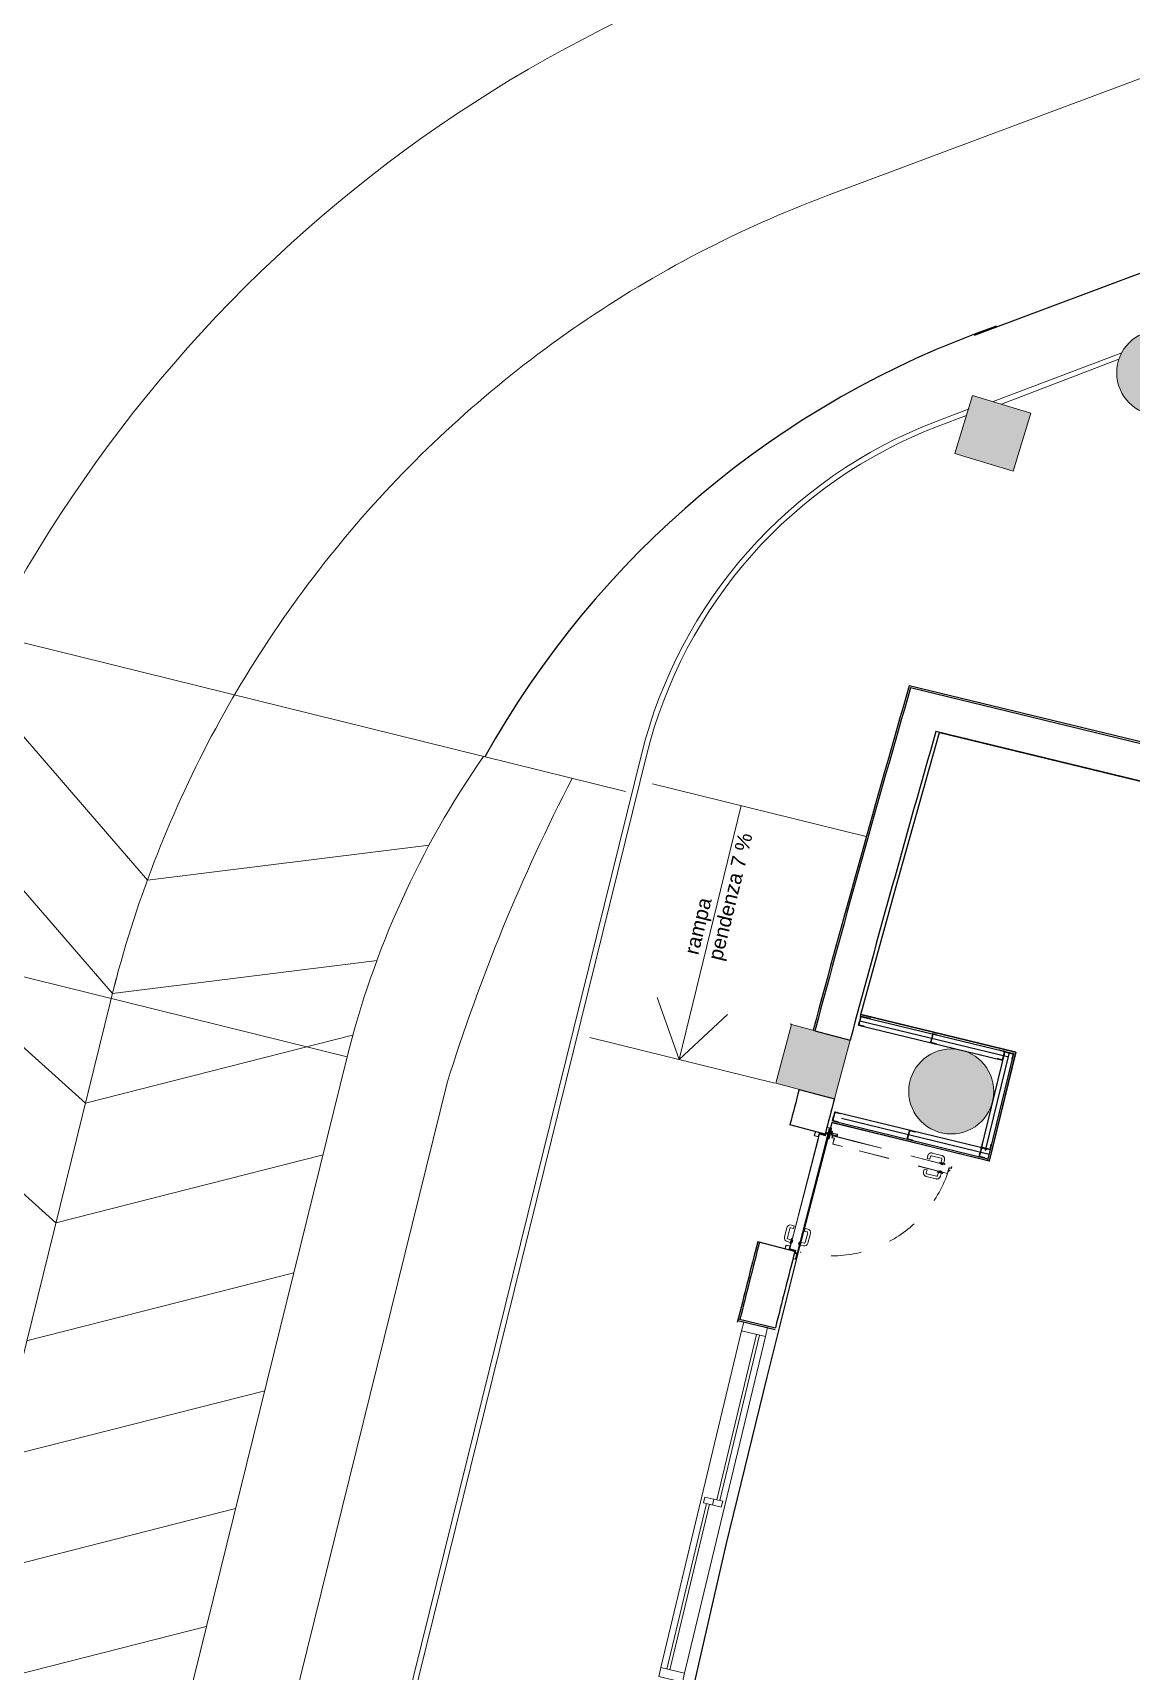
# Model space of a CAD drawing. Header units: centimetres. Extents: x 139057 to 200038, y 34824 to 80516.
# Drawn here: x 171328 to 172232, y 66649 to 67997 of the extents above; entities that cross this region are included whole.
import ezdxf

# ---------------------------------------------------------------- set-up
doc = ezdxf.new("R2010")
doc.units = ezdxf.units.CM
doc.header["$LTSCALE"] = 100
for name, pattern in [('CENTER', [7, 4, -1, 1, -1]), ('HIDDEN', [0.5, 0.25, -0.25]), ('TRATTEGGIATA', [0.75, 0.5, -0.25]), ('TRATTO-PUNTO', [1, 0.5, -0.25, 0, -0.25])]:
    doc.linetypes.add(name, pattern=pattern)
doc.layers.get('0').update_dxf_attribs({"lineweight": 0})
for name, color, linetype, lineweight in [('410_STRUTTURE_001-AM_0', 7, 'Continuous', 0), ('440_SIMBOLI_001-AM_0', 31, 'Continuous', 0), ('441_SERRAMENTI_001-AM_0', 1, 'Continuous', 0)]:
    doc.layers.add(name, color=color, linetype=linetype, lineweight=lineweight)
doc.layers.add('A-FIN-CTG-LASTRA IDRO', color=7, linetype='Continuous', true_color=0x48a43f)
for name, color, linetype in [('A-FIN-INT', 8, 'Continuous'), ('A-MCLS5-30', 2, 'Continuous'), ('A-MCTG3-9', 1, 'Continuous'), ('A-MONTANTI CARTONGESSO', 251, 'Continuous'), ('A-PAV-PIASTR', 13, 'Continuous'), ('A-SEGNALETICA', 250, 'Continuous'), ('A-TESTI-SCALE', 7, 'Continuous'), ('A-TRACCIAMENTO CARTONGESSI', 10, 'HIDDEN')]:
    doc.layers.add(name, color=color, linetype=linetype)
doc.styles.add('Mp_100_disegno', font='arial.ttf', dxfattribs={"height": 200})

# ---------------------------------------------------------------- blocks, each defined once
blk = doc.blocks.new('montante da 75')
h = blk.add_hatch()
h.set_pattern_fill('ANSI31', color=256, scale=0.1, style=0)
edge = h.paths.add_edge_path()
edge.add_line((34, -11), (34, -20))
edge.add_arc((33, -20), 0.6, -90, 0, ccw=False)
edge.add_line((33, -21), (23, -21))
edge.add_arc((23, -20), 1.02, 231.8145, 266.6925, ccw=False)
edge.add_arc((22, -22), 1.2, 51.8145, 64.378)
edge.add_arc((16, -34), 14.8, 64.378, 65.8371)
edge.add_arc((21, -22), 1.76, 71.6537, 86.6661)
edge.add_line((21, -20), (-3, -20))
edge.add_line((-3, -20), (-27, -20))
edge.add_arc((-27, -22), 1.76, 93.3339, 108.3463)
edge.add_arc((-21, -34), 14.8, 114.1629, 115.622)
edge.add_arc((-27, -22), 1.2, 115.622, 128.1855)
edge.add_arc((-28, -20), 1.02, 273.3075, 308.1855, ccw=False)
edge.add_line((-28, -21), (-39, -21))
edge.add_arc((-39, -20), 0.6, 180, 270, ccw=False)
edge.add_line((-39, -20), (-39, -11))
edge.add_arc((-40, -11), 0.6, 0, 37.2579)
edge.add_arc((-39, -10), 0.625, 142.7421, 217.2579, ccw=False)
edge.add_arc((-40, -9), 0.6, 322.7421, 360)
edge.add_line((-39, -9), (-39, 1))
edge.add_arc((-40, 1), 0.6, 0, 37.2579)
edge.add_arc((-39, 2), 0.625, 142.7421, 217.2579, ccw=False)
edge.add_arc((-40, 3), 0.6, 322.7421, 360)
edge.add_line((-39, 3), (-39, 13))
edge.add_arc((-40, 13), 0.6, 0, 37.2579)
edge.add_arc((-39, 14), 0.625, 142.7421, 217.2579, ccw=False)
edge.add_arc((-40, 14), 0.6, 322.7421, 360)
edge.add_line((-39, 14), (-39, 24))
edge.add_arc((-39, 24), 0.6, 90, 180, ccw=False)
edge.add_line((-39, 25), (-37, 25))
edge.add_line((-37, 25), (-37, 25))
edge.add_line((-37, 25), (-39, 25))
edge.add_arc((-39, 24), 1.2, 90, 180)
edge.add_line((-40, 24), (-40, 14))
edge.add_arc((-40, 14), 0.6, 322.7421, 360, ccw=False)
edge.add_arc((-39, 14), 0.625, 142.7421, 217.2579)
edge.add_arc((-40, 13), 0.6, 0, 37.2579, ccw=False)
edge.add_line((-40, 13), (-40, 3))
edge.add_arc((-40, 3), 0.6, 322.7421, 360, ccw=False)
edge.add_arc((-39, 2), 0.625, 142.7421, 217.2579)
edge.add_arc((-40, 1), 0.6, 0, 37.2579, ccw=False)
edge.add_line((-40, 1), (-40, -9))
edge.add_arc((-40, -9), 0.6, 322.7421, 360, ccw=False)
edge.add_arc((-39, -10), 0.625, 142.7421, 217.2579)
edge.add_arc((-40, -11), 0.6, 0, 37.2579, ccw=False)
edge.add_line((-40, -11), (-40, -20))
edge.add_arc((-39, -20), 1.2, 180, 270)
edge.add_line((-39, -22), (-28, -22))
edge.add_arc((-28, -20), 1.2, 270, 311.4096)
edge.add_arc((-27, -22), 1.2, 90, 131.4096, ccw=False)
edge.add_line((-27, -21), (-3, -21))
edge.add_line((-3, -21), (21, -21))
edge.add_arc((21, -22), 1.2, 48.5904, 90, ccw=False)
edge.add_arc((23, -20), 1.2, 228.5904, 270)
edge.add_line((23, -22), (33, -22))
edge.add_arc((33, -20), 1.2, 270, 360)
edge.add_line((34, -20), (34, -11))
edge.add_arc((35, -11), 0.6, 142.7421, 180, ccw=False)
edge.add_arc((34, -10), 0.625, 322.7421, 397.2579)
edge.add_arc((35, -9), 0.6, 180, 217.2579, ccw=False)
edge.add_line((34, -9), (34, 1))
edge.add_arc((35, 1), 0.6, 142.7421, 180, ccw=False)
edge.add_arc((34, 2), 0.625, 322.7421, 397.2579)
edge.add_arc((35, 3), 0.6, 180, 217.2579, ccw=False)
edge.add_line((34, 3), (34, 13))
edge.add_arc((35, 13), 0.6, 142.7421, 180, ccw=False)
edge.add_arc((34, 14), 0.625, 322.7421, 397.2579)
edge.add_arc((35, 14), 0.6, 180, 217.2579, ccw=False)
edge.add_line((34, 14), (34, 24))
edge.add_arc((33, 24), 1.2, 360, 450)
edge.add_line((33, 25), (31, 25))
edge.add_line((31, 25), (31, 25))
edge.add_line((31, 25), (33, 25))
edge.add_arc((33, 24), 0.6, 0, 90, ccw=False)
edge.add_line((34, 24), (34, 14))
edge.add_arc((34, 14), 0.6, 180, 217.2579)
edge.add_arc((33, 14), 0.625, -37.2579, 37.2579, ccw=False)
edge.add_arc((34, 13), 0.6, 142.7421, 180)
edge.add_line((34, 13), (34, 3))
edge.add_arc((34, 3), 0.6, 180, 217.2579)
edge.add_arc((33, 2), 0.625, -37.2579, 37.2579, ccw=False)
edge.add_arc((34, 1), 0.6, 142.7421, 180)
edge.add_line((34, 1), (34, -9))
edge.add_arc((34, -9), 0.6, 180, 217.2579)
edge.add_arc((33, -10), 0.625, -37.2579, 37.2579, ccw=False)
edge.add_arc((34, -11), 0.6, 142.7421, 180)
for p, q in [((-40, 14), (-40, 24)), ((-40, 3), (-40, 13)), ((-40, 1), (-40, -9)), ((-39, 25), (-37, 25)), ((-39, 25), (-37, 25)), ((-39, 14), (-39, 24)), ((-39, 3), (-39, 13)), ((-39, 1), (-39, -9)), ((-37, 25), (-37, 25)), ((33, 25), (31, 25)), ((33, 25), (31, 25)), ((31, 25), (31, 25)), ((34, 14), (34, 24)), ((34, 14), (34, 24)), ((34, 3), (34, 13)), ((34, 3), (34, 13)), ((34, 1), (34, -9)), ((34, 1), (34, -9)), ((-40, -11), (-40, -20)), ((-39, -11), (-39, -20)), ((-39, -21), (-28, -21)), ((-39, -22), (-28, -22)), ((-27, -20), (-3, -20)), ((-27, -21), (-3, -21)), ((21, -20), (-3, -20)), ((21, -21), (-3, -21)), ((33, -21), (23, -21)), ((33, -22), (23, -22)), ((34, -11), (34, -20)), ((34, -11), (34, -20))]:
    blk.add_line(p, q)
for centre, radius, start, end in [((-39, 24), 1.2, 90, 180), ((-39, 14), 0.625, 142.7421, 217.2579), ((-40, 14), 0.6, 322.7421, 360), ((-40, 13), 0.6, 0, 37.2579), ((-40, 3), 0.6, 322.7421, 360), ((-39, 2), 0.625, 142.7421, 217.2579), ((-40, 1), 0.6, 0, 37.2579), ((-39, 24), 0.6, 90, 180), ((-39, 14), 0.625, 142.7421, 217.2579), ((-40, 14), 0.6, 322.7421, 360), ((-40, 13), 0.6, 0, 37.2579), ((-40, 3), 0.6, 322.7421, 360), ((-39, 2), 0.625, 142.7421, 217.2579), ((-40, 1), 0.6, 0, 37.2579), ((33, 24), 1.2, 360, 90), ((33, 24), 0.6, 360, 90), ((34, 14), 0.625, 322.7421, 37.2579), ((35, 14), 0.6, 180, 217.2579), ((33, 14), 0.625, 322.7421, 37.2579), ((34, 14), 0.6, 180, 217.2579), ((35, 13), 0.6, 142.7421, 180), ((34, 13), 0.6, 142.7421, 180), ((35, 3), 0.6, 180, 217.2579), ((34, 3), 0.6, 180, 217.2579), ((34, 2), 0.625, 322.7421, 37.2579), ((35, 1), 0.6, 142.7421, 180), ((33, 2), 0.625, 322.7421, 37.2579), ((34, 1), 0.6, 142.7421, 180), ((-39, -10), 0.625, 142.7421, 217.2579), ((-40, -9), 0.6, 322.7421, 360), ((-40, -11), 0.6, 0, 37.2579), ((-39, -20), 1.2, 180, 270), ((-39, -10), 0.625, 142.7421, 217.2579), ((-40, -9), 0.6, 322.7421, 360), ((-40, -11), 0.6, 0, 37.2579), ((-39, -20), 0.6, 180, 270), ((-28, -20), 1.2, 270, 311.4096), ((-27, -22), 1.2, 90, 131.4096), ((-28, -20), 1.02, 273.3075, 308.1855), ((-21, -34), 14.8, 114.1629, 115.622), ((-27, -22), 1.2, 115.622, 128.1855), ((-27, -22), 1.76, 93.3339, 108.3463), ((21, -22), 1.76, 71.6537, 86.6661), ((21, -22), 1.2, 48.5904, 90), ((23, -20), 1.2, 228.5904, 270), ((23, -20), 1.02, 231.8145, 266.6925), ((16, -34), 14.8, 64.378, 65.8371), ((22, -22), 1.2, 51.8145, 64.378), ((33, -20), 0.6, 270, 0), ((33, -20), 1.2, 270, 0), ((34, -10), 0.625, 322.7421, 37.2579), ((35, -9), 0.6, 180, 217.2579), ((33, -10), 0.625, 322.7421, 37.2579), ((34, -9), 0.6, 180, 217.2579), ((35, -11), 0.6, 142.7421, 180), ((34, -11), 0.6, 142.7421, 180)]:
    blk.add_arc(centre, radius, start, end)
blk = doc.blocks.new('COPRITESTA1C')
for p, q in [((0, 0), (0, -10)), ((0, 0), (21, 0)), ((21, 0), (21, -15)), ((-1, -10), (-1, -20)), ((-1, -10), (0, -10)), ((-1, -20), (16, -20))]:
    blk.add_line(p, q)
at = {"linetype": 'TRATTEGGIATA', "ltscale": 10}
for p, q in [((19.5, 0), (19.5, -15)), ((-1, -18.5), (16, -18.5))]:
    blk.add_line(p, q, dxfattribs=at)
blk.add_arc((16, -15), 3.5, 270, 0, dxfattribs=at)
blk.add_arc((16, -15), 5, 270, 0)
blk = doc.blocks.new('COPRITESTA2C')
for p, q in [((0, 0), (44, 0)), ((0, 0), (0, -10)), ((44, 0), (44, -15)), ((-1, -10), (-1, -20)), ((-1, -10), (0, -10)), ((-1, -20), (39, -20))]:
    blk.add_line(p, q)
at = {"linetype": 'TRATTEGGIATA', "ltscale": 10}
for p, q in [((42.5, 0), (42.5, -15)), ((-1, -18.5), (39, -18.5))]:
    blk.add_line(p, q, dxfattribs=at)
blk.add_arc((39, -15), 5, 270, 0)
blk.add_arc((39, -15), 3.5, 270, 0, dxfattribs=at)
blk = doc.blocks.new('M09.1af_100')
at = {"linetype": 'Continuous', "ltscale": 10}
for p, q in [((-12, 0), (6, 0)), ((5, 84), (33, 84)), ((5, 82), (5, 84)), ((33, 82), (5, 82)), ((5, 6), (5, 47)), ((7, 2), (5, 5)), ((6, 47), (6, 6)), ((7, 6), (8, 3)), ((8, 50), (33, 50)), ((33, 48), (8, 48)), ((59, 46), (12, 46)), ((12, 46), (12, -4)), ((59, 45), (13, 45)), ((13, 45), (13, -5)), ((35, 51), (35, 80)), ((36, 80), (36, 51)), ((988, 46), (48, 46)), ((987, 45), (49, 45)), ((964, 80), (964, 51)), ((965, 51), (965, 80)), ((995, 84), (967, 84)), ((967, 82), (995, 82)), ((967, 82), (995, 82)), ((992, 50), (967, 50)), ((967, 48), (992, 48)), ((987, 45), (987, -5)), ((988, 46), (988, -4)), ((993, 6), (992, 3)), ((993, 2), (995, 5)), ((994, 47), (994, 6)), ((1012, 0), (994, 0)), ((995, 82), (995, 84)), ((995, 6), (995, 47)), ((-59, -19), (-59, 0)), ((-57, 0), (-57, -19)), ((-56, -20), (-17, -20)), ((-17, -21), (-56, -21)), ((-15, -19), (-15, -3)), ((-14, -19), (-14, -3)), ((6, -2), (-12, -2)), ((-8, -3), (-8, -21)), ((-8, -21), (194, -21)), ((-7, -4), (-7, -21)), ((-7, -4), (8, -4)), ((-7, -21), (193, -21)), ((-5, -4), (-5, -20)), ((12, -4), (-5, -4)), ((-4, -20), (-5, -20)), ((-4, -5), (-4, -20)), ((13, -5), (-4, -5)), ((14, -62), (-2, -62)), ((14, -64), (-1, -64)), ((-1, -64), (-1, -64)), ((14, -64), (-1, -64)), ((8, -3), (8, -4)), ((159, -21), (1008, -21)), ((159, -21), (1007, -21)), ((1004, -5), (987, -5)), ((1005, -4), (988, -4)), ((992, -3), (1008, -3)), ((992, -4), (1007, -4)), ((994, -2), (1012, -2)), ((1004, -5), (1004, -20)), ((1005, -20), (1004, -20)), ((1005, -4), (1005, -20)), ((1007, -4), (1007, -21)), ((1008, -3), (1008, -21)), ((1014, -19), (1014, -3)), ((1015, -19), (1015, -3)), ((1056, -20), (1017, -20)), ((1017, -21), (1056, -21)), ((1059, 0), (1057, 0)), ((1057, 0), (1057, -19)), ((1059, -19), (1059, 0)), ((15, -1076), (-3, -1076)), ((14, -1075), (-2, -1075)), ((14, -1072), (-1, -1072)), ((-1, -1073), (-1, -1072)), ((14, -1073), (-1, -1073))]:
    blk.add_line(p, q, dxfattribs=at)
at = {"ltscale": 10}
for p, q in [((-1, 0), (0, 0)), ((-8, -3), (8, -3)), ((992, -3), (992, -4))]:
    blk.add_line(p, q, dxfattribs=at)
at = {"linetype": 'Continuous'}
for p, q in [((794, 58), (794, 82)), ((817, 58), (794, 58)), ((817, 58), (817, 82)), ((905, 112), (824, 112)), ((905, 88), (824, 88)), ((901, 46), (901, 52)), ((901, 46), (902, 46)), ((902, 46), (902, 52)), ((903, 54), (944, 54)), ((903, 53), (944, 53)), ((912, 56), (912, 82)), ((936, 47), (912, 47)), ((912, 47), (912, 46)), ((936, 46), (912, 46)), ((936, 45), (912, 45)), ((912, 45), (912, 44)), ((936, 44), (912, 44)), ((913, 55), (934, 55)), ((935, 44), (913, 44)), ((913, 44), (913, 43)), ((935, 43), (913, 43)), ((934, 55), (914, 55)), ((933, 42), (914, 42)), ((914, 42), (914, 40)), ((932, 40), (915, 40)), ((916, 55), (916, 42)), ((932, 55), (932, 42)), ((933, 42), (933, 40)), ((935, 56), (935, 82)), ((935, 44), (935, 43)), ((936, 47), (936, 46)), ((936, 45), (936, 44)), ((945, 46), (945, 52)), ((945, 46), (946, 46)), ((946, 46), (946, 52)), ((988, 27), (998, 17)), ((988, 27), (988, 27)), ((988, 17), (999, 17)), ((988, 14), (999, 14)), ((999, 17), (999, 14)), ((-24, -44), (-26, -44)), ((-25, -45), (-25, -42)), ((-25, -45), (-25, -42)), ((817, -34), (794, -34)), ((794, -34), (794, -57)), ((817, -34), (817, -57)), ((905, -64), (824, -64)), ((905, -87), (824, -87)), ((901, -21), (901, -28)), ((901, -21), (902, -21)), ((902, -21), (902, -28)), ((903, -29), (944, -29)), ((903, -30), (944, -30)), ((936, -20), (912, -20)), ((912, -21), (912, -20)), ((936, -21), (912, -21)), ((936, -22), (912, -22)), ((912, -23), (912, -22)), ((936, -23), (912, -23)), ((912, -32), (912, -57)), ((935, -19), (913, -19)), ((913, -20), (913, -19)), ((935, -20), (913, -20)), ((913, -31), (934, -31)), ((914, -19), (914, -16)), ((933, -19), (914, -19)), ((934, -31), (914, -31)), ((932, -15), (915, -15)), ((916, -31), (916, -19)), ((932, -31), (932, -19)), ((933, -19), (933, -16)), ((935, -20), (935, -19)), ((935, -32), (935, -57)), ((936, -21), (936, -20)), ((936, -23), (936, -22)), ((945, -21), (945, -28)), ((946, -21), (945, -21)), ((946, -21), (946, -28)), ((35, -1067), (32, -1067))]:
    blk.add_line(p, q, dxfattribs=at)
at = {"linetype": 'TRATTO-PUNTO'}
for p, q in [((924, 36), (924, 56)), ((924, -31), (924, -11))]:
    blk.add_line(p, q, dxfattribs=at)
for p, q in [((987, 42), (987, -1)), ((-37, -22), (-55, -22)), ((-55, -25), (-55, -22)), ((-37, -25), (-55, -25)), ((-37, -25), (-53, -25)), ((-53, -25), (-53, -28)), ((-38, -28), (-53, -28)), ((-36, -32), (-38, -28)), ((-33, -32), (-36, -26)), ((-34, -31), (-36, -26)), ((-34, -31), (-36, -26)), ((-30, -31), (-33, -24)), ((-20, -31), (-16, -24)), ((-17, -32), (-14, -26)), ((-17, -34), (-14, -26)), ((-17, -32), (-14, -26)), ((-15, -36), (-11, -28)), ((-13, -22), (30, -22)), ((-13, -25), (28, -25)), ((-13, -25), (30, -25)), ((-11, -28), (28, -28)), ((28, -25), (28, -28)), ((30, -25), (30, -22))]:
    blk.add_line(p, q)
at = {"linetype": 'HIDDEN', "ltscale": 10}
for p, q in [((-17, -53), (-10, -57)), ((-15, -51), (-7, -55)), ((-14, -51), (-7, -55)), ((-13, -52), (-7, -55)), ((-12, -49), (-6, -52)), ((-10, -57), (-10, -97)), ((-7, -97), (-10, -97)), ((-7, -56), (-7, -97)), ((-6, -56), (-6, -99)), ((-6, -99), (-3, -99)), ((-3, -56), (-3, -99)), ((-3, -61), (-3, -262)), ((15, -61), (-3, -61)), ((-2, -62), (-2, -262)), ((14, -62), (14, -76)), ((14, -82), (14, -64)), ((14, -81), (14, -64)), ((15, -76), (14, -76)), ((64, -81), (14, -81)), ((63, -82), (14, -82)), ((15, -61), (15, -76)), ((63, -128), (63, -82)), ((63, -1055), (63, -117)), ((64, -127), (64, -81)), ((64, -1056), (64, -117)), ((64, -130), (64, -165)), ((-3, -228), (-3, -1076)), ((-2, -227), (-2, -1075)), ((-69, -974), (-69, -892)), ((-46, -974), (-46, -892)), ((-16, -862), (-39, -862)), ((-16, -885), (-39, -885)), ((-16, -885), (-16, -862)), ((77, -885), (77, -862)), ((77, -862), (100, -862)), ((77, -885), (100, -885)), ((107, -974), (107, -892)), ((130, -974), (130, -892)), ((-13, -981), (-39, -981)), ((-13, -1004), (-39, -1004)), ((-13, -992), (7, -992)), ((-12, -972), (-12, -1013)), ((-12, -1002), (-12, -982)), ((-12, -982), (-12, -1003)), ((-12, -984), (0, -984)), ((-12, -1000), (0, -1000)), ((-11, -972), (-11, -1013)), ((-3, -970), (-10, -970)), ((-3, -971), (-10, -971)), ((5, -992), (-10, -992)), ((4, -992), (-10, -992)), ((-3, -1013), (-10, -1013)), ((-3, -1015), (-10, -1015)), ((-4, -1004), (-4, -980)), ((-4, -980), (-3, -980)), ((-4, -1004), (-3, -1004)), ((-3, -970), (-3, -971)), ((-3, -1004), (-3, -980)), ((-3, -1004), (-3, -980)), ((-3, -980), (-2, -980)), ((-3, -1004), (-2, -1004)), ((-3, -1013), (-3, -1015)), ((-2, -1004), (-2, -980)), ((-1, -1003), (-1, -981)), ((-1, -981), (0, -981)), ((-1, -1003), (0, -1003)), ((0, -1003), (0, -981)), ((0, -1002), (0, -983)), ((0, -983), (2, -983)), ((0, -1002), (2, -1002)), ((3, -1001), (3, -984)), ((14, -1072), (14, -1055)), ((63, -1055), (14, -1055)), ((14, -1073), (14, -1056)), ((64, -1056), (14, -1056)), ((14, -1061), (14, -1075)), ((15, -1061), (14, -1061)), ((15, -1061), (15, -1076)), ((61, -1055), (18, -1055)), ((50, -1056), (26, -1056)), ((26, -1056), (26, -1056)), ((32, -1056), (32, -1067)), ((35, -1056), (35, -1067)), ((46, -1057), (35, -1067)), ((46, -1056), (46, -1057)), ((50, -1056), (50, -1056)), ((50, -1056), (50, -1056)), ((54, -992), (74, -992)), ((57, -992), (72, -992)), ((57, -992), (72, -992)), ((58, -1001), (58, -984)), ((61, -983), (59, -983)), ((61, -1002), (59, -1002)), ((61, -1003), (61, -981)), ((62, -981), (61, -981)), ((61, -1002), (61, -983)), ((74, -984), (61, -984)), ((74, -1000), (61, -1000)), ((62, -1003), (61, -1003)), ((62, -1003), (62, -981)), ((63, -1004), (63, -980)), ((64, -980), (63, -980)), ((64, -1004), (63, -1004)), ((64, -970), (71, -970)), ((64, -970), (64, -971)), ((64, -971), (71, -971)), ((64, -1004), (64, -980)), ((64, -1004), (64, -980)), ((65, -980), (64, -980)), ((65, -1004), (64, -1004)), ((64, -1013), (71, -1013)), ((64, -1013), (64, -1015)), ((64, -1015), (71, -1015)), ((65, -1004), (65, -980)), ((72, -972), (72, -1013)), ((73, -972), (73, -1013)), ((73, -1002), (73, -982)), ((74, -982), (74, -1003)), ((75, -981), (100, -981)), ((75, -1004), (100, -1004))]:
    blk.add_line(p, q, dxfattribs=at)
for radius in [9, 7.25, 7.5]:
    blk.add_circle((-25, -44), radius)
at = {"linetype": 'Continuous', "ltscale": 10}
for centre, radius, start, end in [((8, 47), 3, 90, 180), ((8, 6), 3, 180, 215), ((8, 47), 1.5, 90, 180), ((8, 6), 1.5, 180, 215), ((6, 1), 3, 270, 35), ((6, 1), 1.5, 270, 35), ((33, 80), 3, 360, 90), ((33, 80), 1.5, 0, 90), ((33, 51), 1.5, 270, 360), ((33, 51), 3, 270, 0), ((967, 80), 3, 90, 180), ((967, 51), 3, 180, 270), ((967, 80), 1.5, 90, 180), ((967, 51), 1.5, 180, 270), ((994, 1), 3, 145, 270), ((992, 47), 3, 0, 90), ((992, 47), 1.5, 0, 90), ((992, 6), 1.5, 325, 0), ((994, 1), 1.5, 145, 270), ((992, 6), 3, 325, 0), ((-56, -19), 3, 180, 270), ((-56, -19), 1.5, 180, 270), ((-17, -19), 3, 270, 0), ((-17, -19), 1.5, 270, 0), ((-12, -3), 3, 90, 180), ((-12, -3), 1.5, 90, 180), ((1012, -3), 3, 0, 90), ((1012, -3), 1.5, 0, 90), ((1017, -19), 3, 180, 270), ((1017, -19), 1.5, 180, 270), ((1056, -19), 1.5, 270, 0), ((1056, -19), 3, 270, 360)]:
    blk.add_arc(centre, radius, start, end, dxfattribs=at)
at = {"linetype": 'Continuous'}
for centre, radius, start, end in [((824, 82), 30, 90, 180), ((824, 82), 7, 90, 180), ((903, 52), 2, 90, 180), ((903, 52), 0.8, 90, 180), ((905, 82), 30, 0, 90), ((905, 82), 7, 0, 90), ((913, 56), 1, 180, 270), ((915, 40), 1, 180, 270), ((932, 40), 1, 270, 0), ((934, 56), 1, 270, 0), ((944, 52), 2, 0, 90), ((944, 52), 0.8, 0, 90), ((824, -57), 30, 180, 270), ((824, -57), 7, 180, 270), ((903, -28), 2, 180, 270), ((903, -28), 0.8, 180, 270), ((905, -57), 30, 270, 0), ((905, -57), 7, 270, 0), ((913, -32), 1, 90, 180), ((915, -16), 1, 90, 180), ((932, -16), 1, 0, 90), ((934, -32), 1, 0, 90), ((944, -28), 0.8, 270, 0), ((944, -28), 2, 270, 0)]:
    blk.add_arc(centre, radius, start, end, dxfattribs=at)
for centre, radius, start, end in [((-37, -26), 4, 25.7983, 90), ((-37, -26), 1, 25.7983, 90), ((-37, -26), 0.8, 25.7983, 90), ((-25, -44), 12.5, 156.6025, 108.12), ((-44, -35), 8, 336.6025, 25.7983), ((-44, -35), 11, 336.6025, 25.7983), ((-25, -44), 9.5, 156.6025, 108.12), ((-29, -31), 4, 205.7983, 288.12), ((-29, -31), 1, 205.7983, 288.12), ((-21, -31), 1, 251.88, 334.2017), ((-21, -31), 4, 318.9946, 334.2017), ((-13, -26), 4, 90, 154.2017), ((-12, -48), 4, 228.9946, 244.2017), ((-13, -26), 1, 90, 154.2017), ((-13, -26), 0.8, 90, 154.2017), ((-12, -48), 1, 161.88, 244.2017)]:
    blk.add_arc(centre, radius, start, end)
at = {"linetype": 'HIDDEN', "ltscale": 10}
for centre, radius, start, end in [((-7, -56), 1, 0, 64.2017), ((-7, -56), 0.8, 0, 64.2017), ((-7, -56), 4, 0, 64.2017), ((-25, -44), 1016, 275.0246, 0), ((-39, -892), 30, 90, 180), ((-39, -892), 7, 90, 180), ((100, -892), 30, 0, 90), ((100, -892), 7, 0, 90), ((-39, -974), 30, 180, 270), ((-39, -974), 7, 180, 270), ((-13, -982), 1, 0, 90), ((-13, -1003), 1, 270, 0), ((-10, -972), 2, 90, 180), ((-10, -1013), 2, 180, 270), ((-10, -972), 0.8, 90, 180), ((-10, -1013), 0.8, 180, 270), ((2, -984), 1, 0, 90), ((2, -1001), 1, 270, 0), ((59, -984), 1, 90, 180), ((59, -1001), 1, 180, 270), ((71, -972), 2, 0, 90), ((71, -972), 0.8, 0, 90), ((71, -1013), 0.8, 270, 0), ((71, -1013), 2, 270, 0), ((75, -982), 1, 90, 180), ((75, -1003), 1, 180, 270), ((100, -974), 30, 270, 0), ((100, -974), 7, 270, 0)]:
    blk.add_arc(centre, radius, start, end, dxfattribs=at)
at = {"linetype": 'Continuous', "ltscale": 10, "xscale": -1}
blk.add_blockref('COPRITESTA1C', (-38, -21), dxfattribs=at)
at = {"linetype": 'HIDDEN', "ltscale": 10, "rotation": 270}
blk.add_blockref('COPRITESTA2C', (-3, -56), dxfattribs=at)
at = {"linetype": 'Continuous', "ltscale": 10}
blk.add_blockref('COPRITESTA2C', (-12, -22), dxfattribs=at)

msp = doc.modelspace()

# ---------------------------------------------------------------- hatches: boundary and pattern name
at = {"layer": '410_STRUTTURE_001-AM_0'}
h = msp.add_hatch(color=256, dxfattribs=at)
h.paths.add_polyline_path([(170548.4, 67942.1), (170562.6, 67995.2), (170615.7, 67981), (170601.5, 67927.9)])
h.paths.add_polyline_path([(170478.1, 67321.2), (170492.3, 67374.4), (170545.4, 67360.2), (170531.2, 67307)])
h.paths.add_polyline_path([(170681.5, 67906.6), (170695.7, 67959.7), (170748.8, 67945.5), (170734.6, 67892.4)])
h.paths.add_polyline_path([(170352.1, 66791.6), (170366.3, 66844.8), (170313.1, 66859), (170298.9, 66805.8)])
h.paths.add_polyline_path([(170852, 66320.8), (170866.1, 66374), (170813, 66388.2), (170798.8, 66335)])
h.paths.add_polyline_path([(170234, 66560.9), (170246.9, 66609.3), (170198.6, 66622.2), (170185.7, 66573.8)])
h.paths.add_polyline_path([(170027.6, 65788), (170040.5, 65836.3), (169992.2, 65849.2), (169979.3, 65800.9)])
h.paths.add_polyline_path([(170331, 64078.4), (170345.2, 64131.5), (170292, 64145.7), (170277.8, 64092.6)])
h.paths.add_polyline_path([(169940, 65442.2), (169954.2, 65495.3), (169901, 65509.5), (169886.8, 65456.4)])
h.paths.add_polyline_path([(169827.9, 64813.9), (169842.1, 64867.1), (169789, 64881.2), (169774.8, 64828.1)])
h.paths.add_polyline_path([(169725.8, 64240), (169740, 64293.1), (169686.9, 64307.3), (169672.7, 64254.2)])
h.paths.add_polyline_path([(169710.9, 64183.9), (169671.9, 64251.4), (169671.9, 64251.3), (169657.7, 64198.1)])
h.paths.add_polyline_path([(170743.5, 65596.9), (170756.4, 65645.2), (170804.7, 65632.3), (170791.8, 65584)])
h.paths.add_polyline_path([(170638.1, 64065.9), (170640.4, 64120.8), (170585.4, 64123.1), (170583.2, 64068.1)])
h.paths.add_polyline_path([(170461.5, 64510.9), (170475.7, 64564.1), (170422.6, 64578.3), (170408.4, 64525.1)])
h.paths.add_polyline_path([(170685.1, 64781.9), (170699.2, 64835), (170646.1, 64849.2), (170631.9, 64796.1)])
h.paths.add_polyline_path([(170598.6, 64965), (170612.8, 65018.2), (170559.7, 65032.4), (170545.5, 64979.2)])
h.paths.add_polyline_path([(170580.8, 64010.2), (170583.1, 64065.1), (170638, 64062.9), (170635.8, 64007.9)])
h.paths.add_polyline_path([(170316.2, 64022.3), (170330.4, 64075.4), (170276.9, 64088.3), (170263.1, 64036.5)])
h.paths.add_polyline_path([(169617.5, 63634.3), (169631.7, 63687.4), (169578.6, 63701.6), (169564.4, 63648.5)])
h.paths.add_polyline_path([(169824.4, 62530.2), (169837.2, 62578.5), (169788.9, 62591.4), (169776, 62543.1)])
h.paths.add_polyline_path([(169916.2, 62894.6), (169969.3, 62880.4), (169983.5, 62933.6), (169930.3, 62947.8)])
h.paths.add_polyline_path([(170613.4, 63425.4), (170626.3, 63473.8), (170578, 63486.6), (170565.1, 63438.3)])
h.paths.add_polyline_path([(170146.6, 63467.8), (170160.8, 63520.9), (170107.7, 63535.1), (170093.5, 63482)])
h.paths.add_polyline_path([(170608.9, 62320.7), (170621.8, 62369), (170573.5, 62381.9), (170560.6, 62333.6)])
h.paths.add_polyline_path([(171142.5, 67725.8), (171156.7, 67779), (171209.8, 67764.8), (171195.7, 67711.6)])
h.paths.add_polyline_path([(170970.7, 67030.4), (170984.9, 67083.6), (171038, 67069.4), (171023.8, 67016.2)])
edge = h.paths.add_edge_path()
edge.add_arc((171939.4, 66525.1), 35, 0, 360)
edge = h.paths.add_edge_path()
edge.add_arc((172083.8, 67125.7), 35, 0, 360)
h.paths.add_polyline_path([(172225.4, 66505.9), (172254.6, 66498.8), (172268.8, 66557.1), (172239.6, 66564.2)])
h.paths.add_polyline_path([(172393.5, 66998), (172432.3, 66988.3), (172464, 67114.3), (172425.2, 67124.1)], flags=17)
h.paths.add_polyline_path([(171987.8, 67119.6), (172000.7, 67167.9), (171952.3, 67180.7), (171939.5, 67132.4)])
h.paths.add_polyline_path([(171841.4, 66514.8), (171852.2, 66563.6), (171803.4, 66574.4), (171792.5, 66525.6)])
edge = h.paths.add_edge_path()
edge.add_arc((171822.4, 65916.7), 35, 0, 360)
edge = h.paths.add_edge_path()
edge.add_arc((172254.9, 67717.2), 35, 0, 360)
h.paths.add_polyline_path([(172225.4, 66505.9), (172254.6, 66498.8), (172268.8, 66557.1), (172239.6, 66564.2)])
h.paths.add_polyline_path([(172093.6, 65861), (172123.1, 65855.7), (172133.9, 65914.7), (172104.4, 65920.1)])
h.paths.add_polyline_path([(172393.5, 66998), (172432.3, 66988.3), (172464, 67114.3), (172425.2, 67124.1)])
h.paths.add_polyline_path([(172134.6, 67636.1), (172149.2, 67683.9), (172101.4, 67698.6), (172086.8, 67650.8)])
h.paths.add_polyline_path([(171720.3, 65902.2), (171729, 65951.4), (171679.8, 65960.1), (171671, 65910.9)])
edge = h.paths.add_edge_path()
edge.add_line((169725, 64237.1), (169671.9, 64251.4))
edge.add_line((169710.9, 64183.9), (169725, 64237.1))
h = msp.add_hatch(color=256, dxfattribs=at)
h.paths.add_polyline_path([(173097.4, 66917.9, 1), (173132.4, 66917.9, 1)])
h.paths.add_polyline_path([(172464, 67114.3), (172425.2, 67124.1), (172393.5, 66998), (172432.3, 66988.3)])
h.paths.add_polyline_path([(172268.8, 66557.1), (172239.6, 66564.2), (172225.4, 66505.9), (172254.6, 66498.8)])
h.paths.add_polyline_path([(171904.4, 66525.1, 1), (171974.4, 66525.1, 1)])
h.paths.add_polyline_path([(171852.2, 66563.6), (171803.4, 66574.4), (171792.5, 66525.6), (171841.4, 66514.8)])
h.paths.add_polyline_path([(171939.5, 67132.4), (171987.8, 67119.6), (172000.7, 67167.9), (171952.3, 67180.7)])
h.paths.add_polyline_path([(172118.8, 67125.7, 1), (172048.8, 67125.7, 1)])
h.paths.add_polyline_path([(171575.4, 65289.1), (171625, 65282.5), (171631.6, 65332.1), (171582, 65338.7)])
h.paths.add_polyline_path([(171698.3, 65301.5, 1), (171768.3, 65301.5, 1)])
h.paths.add_polyline_path([(172000.9, 65312), (171999.5, 65287), (172079.4, 65282.7), (172080.7, 65307.7)])
h.paths.add_polyline_path([(172504.9, 65260.4, 1), (172469.9, 65260.4, 1)])
h.paths.add_polyline_path([(173206.7, 65219.2, 1), (173276.7, 65219.2, 1)])
h.paths.add_polyline_path([(173189.9, 64670.8, 1), (173259.9, 64670.8, 1)])
h.paths.add_polyline_path([(171897.4, 64618.3), (171927.3, 64617.1), (171929.8, 64677), (171899.8, 64678.3)])
h.paths.add_polyline_path([(171707.6, 64680.9, 1), (171637.6, 64680.9, 1)])
h.paths.add_polyline_path([(171506.1, 64661.2), (171555.9, 64656.7), (171560.4, 64706.5), (171510.6, 64711)])
h.paths.add_polyline_path([(171463.9, 64032.1), (171513.9, 64030), (171515.9, 64080), (171466, 64082)])
h.paths.add_polyline_path([(171511.7, 63977.1), (171513.7, 64027), (171463.8, 64029.1), (171461.7, 63979.1)])
h.paths.add_polyline_path([(171605.5, 64055.9, 1), (171675.5, 64055.9, 1)])
h.paths.add_polyline_path([(171905.9, 64101.4), (171881, 64102.4), (171877.7, 64022.4), (171902.7, 64021.4)])
h.paths.add_polyline_path([(173199.6, 64122.3, 1), (173269.6, 64122.3, 1)])
h.paths.add_polyline_path([(173235.6, 63574.9, 1), (173305.6, 63574.9, 1)])
h.paths.add_polyline_path([(172861.4, 63523), (172858.6, 63552.9), (172798.9, 63547.5), (172801.6, 63517.6)])
h.paths.add_polyline_path([(172419.1, 63501.4, 1), (172489.1, 63501.4, 1)])
h.paths.add_polyline_path([(171880.4, 63484.6), (171855.5, 63485.7), (171852, 63405.8), (171877, 63404.7)])
h.paths.add_polyline_path([(171602.6, 63428, 1), (171672.6, 63428, 1)])
h.paths.add_polyline_path([(171448.5, 63390.7), (171498.5, 63390.5), (171498.7, 63440.5), (171448.7, 63440.7)])
h.paths.add_polyline_path([(171461, 62750.1), (171511, 62752.1), (171509, 62802), (171459, 62800.1)])
h.paths.add_polyline_path([(171629.1, 62798.4, 1), (171699.1, 62798.4, 1)])
h.paths.add_polyline_path([(171855.5, 62863.5), (171830.5, 62865), (171825.8, 62785.1), (171850.8, 62783.7)])
h.paths.add_polyline_path([(172533.4, 62914.1, 1), (172463.4, 62914.1, 1)])
h.paths.add_polyline_path([(172926.6, 62958.3), (172922.5, 62988.1), (172863, 62979.9), (172867.1, 62950.1)])
h.paths.add_polyline_path([(173367.8, 63029.8, 1), (173297.8, 63029.8, 1)])
h.paths.add_polyline_path([(173386.2, 62488.4, 1), (173456.2, 62488.4, 1)])
h.paths.add_polyline_path([(172594.1, 62403.9), (172652.5, 62417.8), (172638.6, 62476.2), (172580.2, 62462.3)])
h.paths.add_polyline_path([(171941.8, 62169.4), (171966.3, 62174.2), (171951.2, 62252.7), (171926.7, 62248)])
h.paths.add_polyline_path([(171685.3, 62168.5, 1), (171755.3, 62168.5, 1)])
h.paths.add_polyline_path([(171551.4, 62111.5), (171547.3, 62161.3), (171497.5, 62157.2), (171501.6, 62107.3)])
h.paths.add_polyline_path([(171564.3, 61513.1), (171570.7, 61463.5), (171620.3, 61469.8), (171613.9, 61519.4)])
h.paths.add_polyline_path([(171635.9, 61377.3), (171643.1, 61348.2), (171691.6, 61360.3), (171684.4, 61389.4)])
h.paths.add_polyline_path([(171771.4, 61539.7, 1), (171841.4, 61539.7, 1)])
h.paths.add_polyline_path([(172069.2, 61642.9), (172044.7, 61638.1), (172059.7, 61559.6), (172084.3, 61564.3)])
h.paths.add_polyline_path([(171984.3, 61420.4), (172013.8, 61426.1), (172004.3, 61475.2), (171974.8, 61469.5)])
h.paths.add_polyline_path([(172512.5, 61527.4), (172483, 61521.7), (172492.5, 61472.6), (172522, 61478.3)])
h.paths.add_polyline_path([(172945.8, 61590.3), (172938.9, 61619.4), (172890.2, 61607.9), (172897.2, 61578.7)])
h.paths.add_polyline_path([(173500.6, 61951.8, 1), (173570.6, 61951.8, 1)])
h.paths.add_polyline_path([(173059.6, 61182.9), (173051.1, 61211.7), (173003.2, 61197.4), (173011.7, 61168.7)])
h.paths.add_polyline_path([(172598, 61085.7), (172568.5, 61080), (172578, 61030.9), (172607.5, 61036.6)])
h.paths.add_polyline_path([(172067.7, 60879.1), (172097.1, 60884.8), (172087.6, 60933.9), (172058.2, 60928.2)])
h.paths.add_polyline_path([(171731, 60780.4), (171780.2, 60789.1), (171771.5, 60838.4), (171722.3, 60829.7)])
h.paths.add_polyline_path([(171678.8, 60771.2), (171728, 60779.9), (171719.4, 60829.2), (171670.1, 60820.5)])
h.paths.add_polyline_path([(171771.5, 60289), (171782, 60240.1), (171830.8, 60250.6), (171820.4, 60299.5)])
h.paths.add_polyline_path([(171833.8, 60251.2), (171882.7, 60261.7), (171872.2, 60310.6), (171823.3, 60300.1)])
h.paths.add_polyline_path([(172186.7, 60419.6), (172157.2, 60413.9), (172166.7, 60364.8), (172196.1, 60370.5)])
h.paths.add_polyline_path([(172673.1, 60539.2), (172702.6, 60544.9), (172693.1, 60594), (172663.6, 60588.3)])
h.paths.add_polyline_path([(173205.4, 60730.6), (173195.6, 60758.9), (173148.4, 60742.7), (173158.1, 60714.3)])
h.paths.add_polyline_path([(173311.7, 60297), (173358.2, 60315.4), (173347.1, 60343.3), (173300.7, 60324.8)])
h.paths.add_polyline_path([(172771.8, 60187), (172742.4, 60181.3), (172751.9, 60132.2), (172781.3, 60137.9)])
h.paths.add_polyline_path([(172312.4, 59877.6), (172282.9, 59871.9), (172292.4, 59822.8), (172321.9, 59828.5)])
h.paths.add_polyline_path([(173368.3, 59347.8), (173346.2, 59403.5), (173290.4, 59381.4), (173312.6, 59325.6)])
h.paths.add_polyline_path([(174210.9, 59878.9, 1), (174280.9, 59878.9, 1)])
h.paths.add_polyline_path([(174066.1, 60383.7, 1), (173996.1, 60383.7, 1)])
h.paths.add_polyline_path([(173620.9, 58923.5, 1), (173550.9, 58923.5, 1)])
h.paths.add_polyline_path([(173884.9, 58386.6, 1), (173814.9, 58386.6, 1)])
h.paths.add_polyline_path([(174449.7, 59385, 1), (174519.7, 59385, 1)])
h.paths.add_polyline_path([(174781.9, 58903.2, 1), (174711.9, 58903.2, 1)])
h.paths.add_polyline_path([(175067.1, 58434.5, 1), (174997.1, 58434.5, 1)])
h.paths.add_polyline_path([(175304.4, 57980, 1), (175374.4, 57980, 1)])
h.paths.add_polyline_path([(175703.2, 57540.9, 1), (175633.2, 57540.9, 1)])
h.paths.add_polyline_path([(175196.3, 56374.7, 1), (175126.3, 56374.7, 1)])
h.paths.add_polyline_path([(176052.7, 57118, 1), (175982.7, 57118, 1)])
h.paths.add_polyline_path([(176488.7, 56567.5, 1), (176418.7, 56567.5, 1)])
h.paths.add_polyline_path([(176794.8, 55975.9, 1), (176864.8, 55975.9, 1)])
h.paths.add_polyline_path([(175491.6, 55908.3, 1), (175561.6, 55908.3, 1)])
h.paths.add_polyline_path([(177107.5, 55348.5, 1), (177177.5, 55348.5, 1)])
h.paths.add_polyline_path([(177367.7, 55079.6), (177361, 55098.4), (177342.1, 55091.7), (177348.8, 55072.9)])
h.paths.add_polyline_path([(177392.9, 55032.3), (177376.2, 55079.4), (177347.9, 55069.4), (177364.7, 55022.3)])
h.paths.add_polyline_path([(177483.5, 54775.8), (177493.5, 54747.6), (177540.6, 54764.3), (177530.6, 54792.6)])
h = msp.add_hatch(color=256, dxfattribs=at)
edge = h.paths.add_edge_path()
edge.add_arc((171939.4, 66525.1), 35, 0, 360)
edge = h.paths.add_edge_path()
edge.add_arc((172083.8, 67125.7), 35, 0, 360)
h.paths.add_polyline_path([(172225.4, 66505.9), (172254.6, 66498.8), (172268.8, 66557.1), (172239.6, 66564.2)])
h.paths.add_polyline_path([(172393.5, 66998), (172432.3, 66988.3), (172464, 67114.3), (172425.2, 67124.1)], flags=17)
h.paths.add_polyline_path([(171987.8, 67119.6), (172000.7, 67167.9), (171952.3, 67180.7), (171939.5, 67132.4)])
h.paths.add_polyline_path([(171841.4, 66514.8), (171852.2, 66563.6), (171803.4, 66574.4), (171792.5, 66525.6)])
h.paths.add_polyline_path([(172225.4, 66505.9), (172254.6, 66498.8), (172268.8, 66557.1), (172239.6, 66564.2)])
h.paths.add_polyline_path([(172393.5, 66998), (172432.3, 66988.3), (172464, 67114.3), (172425.2, 67124.1)])
h = msp.add_hatch(color=256, dxfattribs=at)
edge = h.paths.add_edge_path()
edge.add_arc((172083.8, 67125.7), 35, 0, 360)
h.paths.add_polyline_path([(171987.8, 67119.6), (172000.7, 67167.9), (171952.3, 67180.7), (171939.5, 67132.4)])

# ---------------------------------------------------------------- linework, layer by layer
at = {"layer": '410_STRUTTURE_001-AM_0', "elevation": 0}
for points in [[(172134.6, 67636.1), (172149.2, 67683.9), (172101.4, 67698.6), (172086.8, 67650.8)], [(171987.8, 67119.6), (172000.7, 67167.9), (171952.3, 67180.7), (171939.5, 67132.4)]]:
    msp.add_lwpolyline(points, close=True, dxfattribs=at)
at = {"layer": '410_STRUTTURE_001-AM_0'}
for centre in [(172254.9, 67717.2, 0), (172083.8, 67125.7, 0)]:
    msp.add_circle(centre, 35, dxfattribs=at)
at = {"layer": '440_SIMBOLI_001-AM_0', "linetype": 'CENTER', "ltscale": 50}
for p, q in [((173187.3, 68315.1, 0), (171981.2, 67862.7, 0)), ((171179.3, 66338.1, 0), (171396.9, 67218.6, 0))]:
    msp.add_line(p, q, dxfattribs=at)
at = {"layer": '440_SIMBOLI_001-AM_0'}
for p, q in [((172224, 67733.7, 0), (172118.4, 67693.4, 0)), ((172221.7, 67728.3, 0), (172125, 67691.4, 0)), ((172071.5, 67677, 0), (172098.6, 67687.4, 0)), ((172073, 67673.1, 0), (172096.3, 67682, 0)), ((171815.9, 67372.5, 0), (171091.3, 67551.6, 0)), ((171422.6, 67299.5, 0), (171276.9, 67468.3, 0)), ((171520.9, 66156.4, 0), (171829.6, 67405.3, 0)), ((171525, 66155.4, 0), (171833.7, 67404.3, 0)), ((171393.9, 67206.3, 0), (171240.6, 67383.8, 0)), ((172013.9, 67335.4, 0), (171838.1, 67378.9, 0)), ((171860.1, 67152, 0), (171910.9, 67360.9, 0)), ((171422.6, 67299.5, 0), (171654.3, 67328.5, 0)), ((171371.6, 67116.1, 0), (171203.1, 67268, 0)), ((171198.7, 67250.1, 0), (171587, 67154.2, 0)), ((171393.9, 67206.3, 0), (171611.5, 67233.5, 0)), ((171860.1, 67152, 0), (171841.9, 67203.1, 0)), ((171860.1, 67152, 0), (171899.8, 67189, 0)), ((171347.2, 67017.6, 0), (171178.8, 67169.5, 0)), ((171371.6, 67116.1, 0), (171591.4, 67172, 0)), ((171938.6, 67132.6, 0), (171786.5, 67170.2, 0)), ((171586.8, 67153.2, 0), (171373.4, 66290.1, 0)), ((171669.3, 67132.8, 0), (171454.7, 66264.8, 0)), ((171347.2, 67017.6, 0), (171567.1, 67073.6, 0)), ((171323.2, 66920.5, 0), (171543.1, 66976.5, 0)), ((171299.2, 66823.5, 0), (171519.1, 66879.4, 0)), ((171275.2, 66726.4, 0), (171495.1, 66782.3, 0)), ((171251.3, 66629.3, 0), (171471.1, 66685.3, 0))]:
    msp.add_line(p, q, dxfattribs=at)
for centre, radius, start, end in [((172314.8, 66973.2, 0), 1150, 110.5603, 166.1171), ((172212.1, 67308.4, 0), 394.6, 110.8764, 166.1171), ((172212.1, 67308.4, 0), 390.4, 110.8764, 166.1171), ((172314.8, 66973.2, 0), 750, 145.1898, 166.1171), ((173142.8, 66674.8, 0), 1543.1, 152.6659, 162.7338)]:
    msp.add_arc(centre, radius, start, end, dxfattribs=at)
at = {"layer": '440_SIMBOLI_001-AM_0', "linetype": 'CENTER', "ltscale": 50}
msp.add_arc((172314.8, 66973.2, 0), 950, 110.5603, 165.4587, dxfattribs=at)
at = {"layer": '441_SERRAMENTI_001-AM_0'}
for p, q in [((171845, 66651.5, 0), (171911.4, 66928.6, 0)), ((171930.9, 66924, 0), (171864.4, 66646.8, 0)), ((171891, 66789.6, 0), (171923.6, 66925.7, 0)), ((171893.4, 66789, 0), (171926, 66925.1, 0)), ((171880.1, 66787.1, 0), (171881.2, 66791.9, 0)), ((171881.2, 66791.9, 0), (171895.8, 66788.4, 0)), ((171849.9, 66650.3, 0), (171882.5, 66786.5, 0)), ((171852.3, 66649.7, 0), (171884.9, 66785.9, 0)), ((171880.1, 66787.1, 0), (171894.6, 66783.6, 0)), ((171887.4, 66785.3, 0), (171888.5, 66790.2, 0)), ((171895.8, 66788.4, 0), (171894.6, 66783.6, 0))]:
    msp.add_line(p, q, dxfattribs=at)
at = {"layer": '441_SERRAMENTI_001-AM_0', "elevation": 0}
for points in [[(171913.2, 66935.9), (171911.4, 66928.6), (171930.9, 66924), (171932.6, 66931.3)], [(171845, 66651.5), (171843.2, 66644.2), (171862.7, 66639.5), (171864.4, 66646.8)]]:
    msp.add_lwpolyline(points, close=True, dxfattribs=at)
at = {"layer": 'A-FIN-CTG-LASTRA IDRO'}
msp.add_line((172116.1, 67079, 0), (172115.8, 67077.6, 0), dxfattribs=at)
at = {"layer": 'A-FIN-INT'}
for p, q in [((172465, 67358.6, 0), (172049.3, 67459.6, 0)), ((171908.2, 66937.1, 0), (171938.9, 66929.8, 0))]:
    msp.add_line(p, q, dxfattribs=at)
at = {"layer": 'A-FIN-INT', "elevation": 0}
for points in [[(172049.3, 67459.6, 0.004996), (171970.2, 67176, 0.004996)], [(171924.6, 67001.9, 0.001164), (171907.8, 66935.4, 0.001164)]]:
    msp.add_lwpolyline(points, format="xyb", dxfattribs=at)
at = {"layer": 'A-MCLS5-30'}
for p, q in [((172463.2, 67357.5, 0), (172050.3, 67457.8, 0)), ((172427, 67335.4, 0), (172071.2, 67421.9, 0)), ((171952.3, 67180.7, 0), (171951.3, 67181, 0)), ((171971.6, 67175.6, 0), (172000.6, 67167.8, 0)), ((171958.7, 67127.3, 0), (171987.8, 67119.6, 0)), ((171980.1, 67090.6, 0), (171951.1, 67098.3, 0)), ((171955.1, 66994, 0), (171924.6, 67001.8, 0)), ((171908.6, 66938.6, 0), (171939.2, 66931.2, 0))]:
    msp.add_line(p, q, dxfattribs=at)
at = {"layer": 'A-MCLS5-30', "elevation": 0}
for points in [[(172050.3, 67457.8, 0.004972), (171971.6, 67175.6, 0.004972)], [(172071.2, 67421.9, 0.004483), (172000.6, 67167.8, 0.004483)], [(171958.7, 67127.3, 0.000509), (171951.1, 67098.3, 0.00052)], [(171987.7, 67119.6, 0.00051), (171980.1, 67090.6, 0.00051)], [(171926, 67001.5, 0.001107), (171910, 66938.2, 0.001107)], [(171955.1, 66994, 0.001102), (171939.2, 66931.2, 0.001102)]]:
    msp.add_lwpolyline(points, format="xyb", dxfattribs=at)
at = {"layer": 'A-MCTG3-9'}
for p, q in [((172009.2, 67187.5, 0), (172009.5, 67189, 0)), ((172009.2, 67187.5, 0), (172135.1, 67156.9, 0)), ((172017.3, 67185.6, 0), (172009.3, 67187.5, 0)), ((172009.5, 67189, 0), (172136.9, 67158.1, 0)), ((172007.6, 67180.2, 0), (172126, 67151.4, 0)), ((172127.8, 67158.7, 0), (172108.2, 67077.9, 0)), ((172135.1, 67156.9, 0), (172113.7, 67068.8, 0)), ((172136.9, 67158.1, 0), (172115.1, 67068.4, 0)), ((172115.8, 67077.5, 0), (171988, 67108.7, 0)), ((172115.1, 67068.4, 0), (171985.7, 67100, 0)), ((171986.1, 67101.5, 0), (172114, 67070.3, 0)), ((172116.1, 67079, 0), (172115.8, 67077.6, 0))]:
    msp.add_line(p, q, dxfattribs=at)
at = {"layer": 'A-PAV-PIASTR', "elevation": 0}
msp.add_lwpolyline([(171861.3, 66589.5), (171898.7, 66752.4), (171932.3, 66890.5), (171959.3, 66998), (171985.8, 67100), (172115.2, 67068.6), (172136.9, 67158.1), (172009.5, 67189), (172039.3, 67297.3), (172074.2, 67421.1), (172427, 67335.4), (172376.7, 67130.1), (172339.7, 66976.7), (172286.6, 66759.7), (172239.6, 66564.2)], dxfattribs=at)
at = {"layer": 'A-SEGNALETICA'}
msp.add_line((172102.8, 67748.1, 0), (173048.7, 68103, 0), dxfattribs=at)
msp.add_arc((172376.9, 67024.7, 0), 774.3, 109.3007, 150.9129, dxfattribs=at)
at = {"layer": 'A-TRACCIAMENTO CARTONGESSI', "ltscale": 5}
for p, q in [((172008.5, 67183.9, 0), (172134.2, 67153.3, 0)), ((172131.4, 67157.8, 0), (172111.8, 67077, 0)), ((172114.9, 67073.9, 0), (171987.1, 67105.1, 0))]:
    msp.add_line(p, q, dxfattribs=at)

# ---------------------------------------------------------------- block references
at = {"layer": '441_SERRAMENTI_001-AM_0', "xscale": -0.1, "yscale": 0.1, "zscale": 0.1, "rotation": 75.54523796560844}
msp.add_blockref('M09.1af_100', (171980.1, 67090.6, 0), dxfattribs=at)
at = {"layer": 'A-MONTANTI CARTONGESSO'}
for p, xscale, yscale, zscale, rotation in [((172010.6, 67183.6, 0), -0.1, 0.1, 0.1, 256.4697243277633), ((172069.9, 67169.2, 0), -0.1, 0.1, 0.1, 256.4697243277633), ((172124.9, 67155.8, 0), 0.1, 0.1, 0.1, 76.21849343964718), ((172130.6, 67155.6, 0), 0.1000000000000001, 0.1000000000000001, 0.1000000000000001, 166.2184934477996), ((171989.2, 67104.9, 0), -0.1, 0.1, 0.1, 256.4697243277633), ((172050.6, 67089.8, 0), -0.1, 0.1, 0.1, 256.4697243277633), ((172109.8, 67075.4, 0), -0.1, 0.1, 0.1, 256.4697243277633), ((172112.4, 67080.8, 0), -0.1, 0.1, 0.1, 346.4697243158871)]:
    msp.add_blockref('montante da 75', p, dxfattribs=dict(at, xscale=xscale, yscale=yscale, zscale=zscale, rotation=rotation))

# ---------------------------------------------------------------- texts
at = {"layer": 'A-TESTI-SCALE', "insert": (171864, 67240.2, 0), "char_height": 12, "width": 169.888, "attachment_point": 1, "rotation": 76.3166, "style": 'Mp_100_disegno'}
msp.add_mtext('rampa\\Ppendenza 7 %', dxfattribs=at)

doc.saveas('drawing.dxf')
